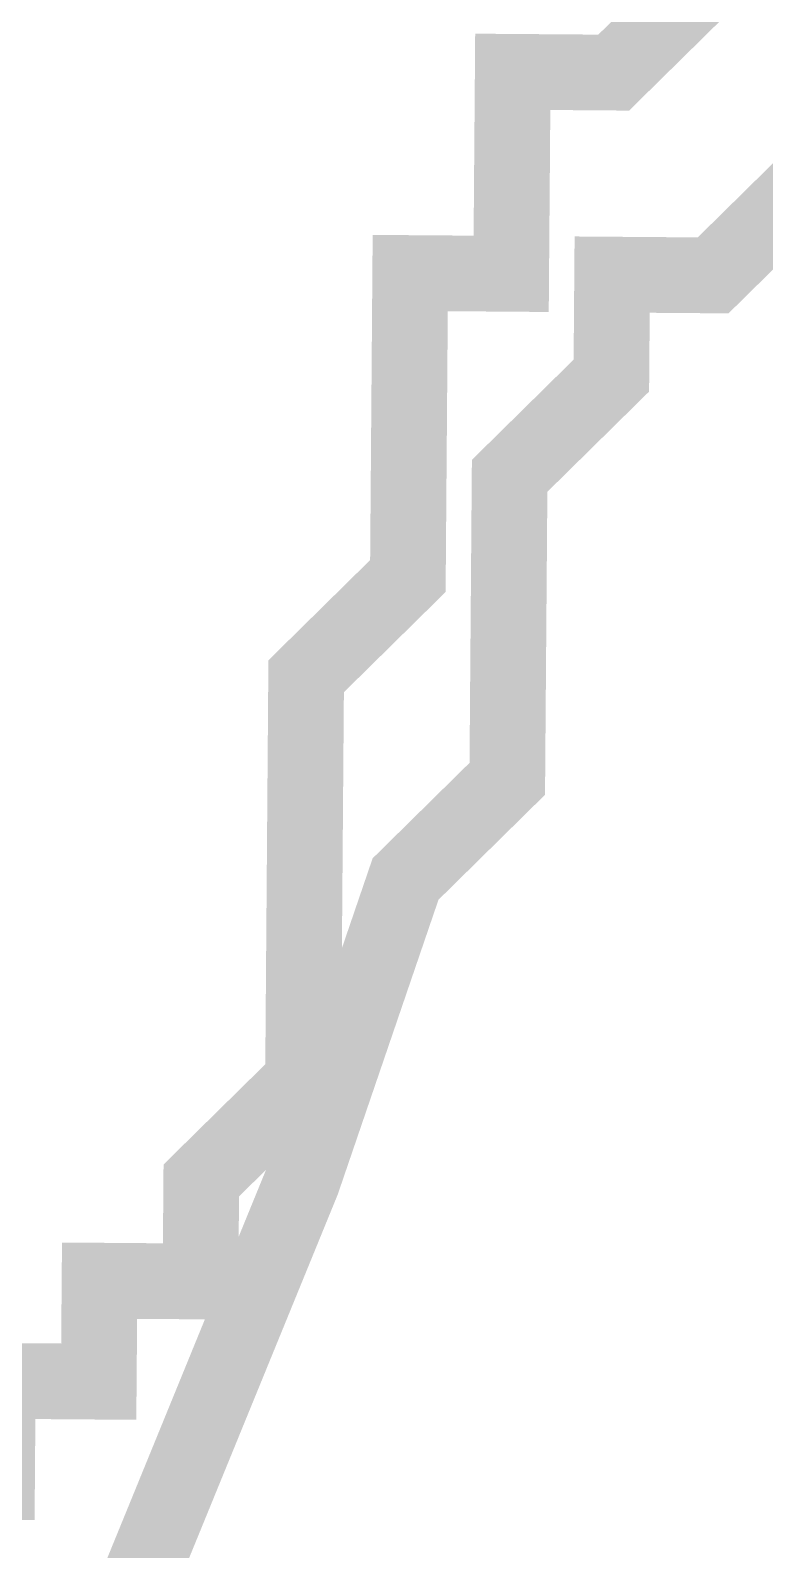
# Model space of a CAD drawing. Header units: metres. Extents: x 326467 to 340077, y 1811030 to 1824953.
# Drawn here: x 327604.8 to 327634.2, y 1814159.9 to 1814220.7 of the extents above; entities that cross this region are included whole.
import ezdxf

# ---------------------------------------------------------------- set-up
doc = ezdxf.new("R2010")
doc.units = ezdxf.units.M
doc.header["$MEASUREMENT"] = 0
for name, color, linetype in [('HAZARDS LINE', 1, 'Continuous'), ('HIGH TIDE LINE', 6, 'Continuous'), ('NDZ-200M FROM CRZ', 30, 'Continuous')]:
    doc.layers.add(name, color=color, linetype=linetype)

# ---------------------------------------------------------------- blocks, each defined once
blk = doc.blocks.new('16')
at = {"layer": 'HAZARDS LINE', "lineweight": 18, "const_width": 3.032}
blk.add_lwpolyline([(327599.398, 1814162.657), (327603.441, 1814162.626), (327603.472, 1814166.669), (327607.514, 1814166.638), (327607.546, 1814170.681), (327611.588, 1814170.649), (327611.619, 1814174.693), (327615.693, 1814178.704), (327615.818, 1814194.877), (327619.891, 1814198.889), (327619.985, 1814211.018), (327624.027, 1814210.987), (327624.09, 1814219.073), (327628.132, 1814219.042), (327632.206, 1814223.053)], dxfattribs=at)
at = {"layer": 'HIGH TIDE LINE', "color": 220, "linetype": 'Continuous', "lineweight": 15, "true_color": 0xff00c5, "const_width": 3.032}
blk.add_lwpolyline([(327640.291, 1814222.991), (327636.186, 1814214.936), (327632.112, 1814210.924), (327628.07, 1814210.955), (327628.038, 1814206.912), (327623.965, 1814202.9), (327623.902, 1814194.814), (327623.871, 1814190.771), (327619.798, 1814186.759), (327615.662, 1814174.661), (327607.421, 1814154.508), (327603.347, 1814150.497), (327599.242, 1814142.442)], dxfattribs=at)
at = {"layer": 'NDZ-200M FROM CRZ', "const_width": 3.032, "flags": 128}
blk.add_lwpolyline([(327599.242, 1814142.442), (327603.347, 1814150.497), (327607.421, 1814154.508), (327615.662, 1814174.661), (327619.798, 1814186.759), (327623.871, 1814190.771), (327623.902, 1814194.814), (327623.965, 1814202.9), (327628.038, 1814206.912), (327628.07, 1814210.955), (327632.112, 1814210.924), (327636.186, 1814214.936), (327640.291, 1814222.991)], dxfattribs=at)

msp = doc.modelspace()

# ---------------------------------------------------------------- block references
msp.add_blockref('16', (0, 0))

doc.saveas('drawing.dxf')
